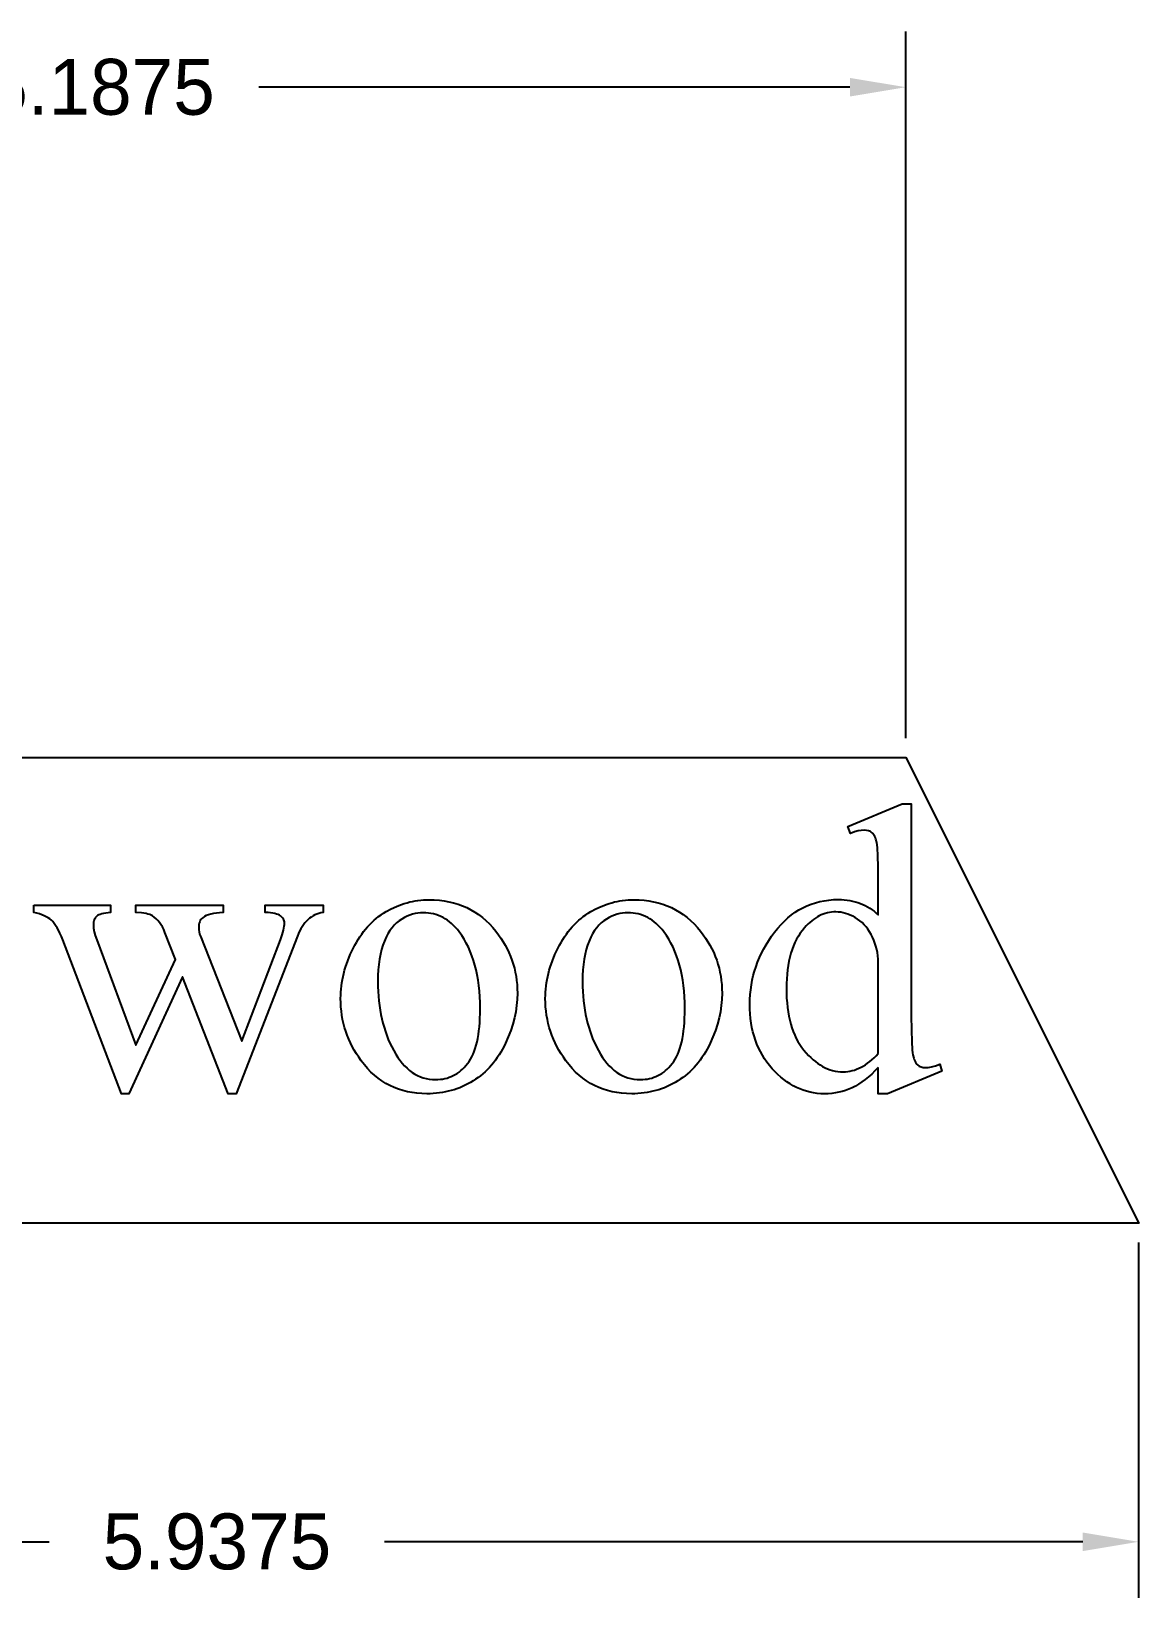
# Model space of a CAD drawing. Extents: x -4 to 200, y -54 to 66.
# Drawn here: x 76.97 to 80.54, y 49.09 to 54.14 of the extents above; entities that cross this region are included whole.
import ezdxf

# ---------------------------------------------------------------- set-up
doc = ezdxf.new("R2010")
doc.units = 0
doc.header["$MEASUREMENT"] = 0
doc.layers.get('Defpoints').update_dxf_attribs({"linetype": 'CONTINUOUS'})
doc.layers.add('Dimentions', color=7, linetype='CONTINUOUS')
doc.layers.add('LAYER_1', color=3, linetype='CONTINUOUS')
doc.dimstyles.get("Standard").update_dxf_attribs({"dimtxt": 0.18, "dimasz": 0.18, "dimexe": 0.18, "dimexo": 0.0625, "dimgap": 0.09, "dimtad": 0, "dimtih": 1, "dimtoh": 1, "dimdec": 4, "dimzin": 0, "dimdsep": 46, "dimtxsty": 'STANDARD', "dimcen": 0.09, "dimadec": 0, "dimazin": 0, "dimtfac": 1, "dimtdec": 4, "dimtofl": 0, "dimtmove": 0, "dimatfit": 3, "dimfxl": 1, "dimtolj": 1, "dimtzin": 0, "dimarcsym": 0})

# ---------------------------------------------------------------- blocks, each defined once
blk = doc.blocks.new('*D287')
at = {"layer": 'Defpoints', "color": 0}
for p in [(79.789, 53.955), (74.6015, 51.796), (79.789, 51.796)]:
    blk.add_point(p, dxfattribs=at)
at = {"layer": 'Dimentions', "color": 0, "lineweight": -2}
for p, q in [((74.6015, 51.8585), (74.6015, 54.135)), ((79.789, 51.8585), (79.789, 54.135)), ((74.7815, 53.955), (76.6853, 53.955)), ((79.609, 53.955), (77.7053, 53.955))]:
    blk.add_line(p, q, dxfattribs=at)
at = {"layer": 'Dimentions', "color": 0}
for points in [[(74.7815, 53.985), (74.7815, 53.925), (74.6015, 53.955)], [(79.609, 53.925), (79.609, 53.985), (79.789, 53.955)]]:
    blk.add_solid(points, dxfattribs=at)
at = {"layer": 'Dimentions', "color": 0, "insert": (77.1953, 53.955), "char_height": 0.18, "attachment_point": 5}
blk.add_mtext('\\A1;5.1875', dxfattribs=at)
blk = doc.blocks.new('*D288')
at = {"layer": 'Defpoints', "color": 0}
for p in [(74.6015, 50.296), (80.539, 50.296), (80.539, 49.2692)]:
    blk.add_point(p, dxfattribs=at)
at = {"layer": 'Dimentions', "color": 0, "lineweight": -2}
for p, q in [((74.6015, 50.2335), (74.6015, 49.0892)), ((80.539, 50.2335), (80.539, 49.0892)), ((74.7815, 49.2692), (77.0303, 49.2692)), ((80.359, 49.2692), (78.1103, 49.2692))]:
    blk.add_line(p, q, dxfattribs=at)
at = {"layer": 'Dimentions', "color": 0}
for points in [[(74.7815, 49.2992), (74.7815, 49.2392), (74.6015, 49.2692)], [(80.359, 49.2392), (80.359, 49.2992), (80.539, 49.2692)]]:
    blk.add_solid(points, dxfattribs=at)
at = {"layer": 'Dimentions', "color": 0, "insert": (77.5703, 49.2692), "char_height": 0.18, "attachment_point": 5}
blk.add_mtext('\\A1;5.9375', dxfattribs=at)

msp = doc.modelspace()

# ---------------------------------------------------------------- linework, layer by layer
at = {"layer": 'LAYER_1'}
for points in [[(74.60153, 50.29597), (74.60153, 51.79597), (79.78903, 51.79597), (80.53903, 50.29597)], [(79.70054, 50.79683), (79.68978, 50.78596), (79.67909, 50.77589), (79.66846, 50.76661), (79.65789, 50.75813), (79.64737, 50.75044), (79.63692, 50.74354), (79.62653, 50.73744), (79.6162, 50.73213), (79.6058, 50.72753), (79.5952, 50.72354), (79.5844, 50.72017), (79.57339, 50.71741), (79.56219, 50.71526), (79.55078, 50.71373), (79.53917, 50.71281), (79.52736, 50.7125), (79.51539, 50.71281), (79.5036, 50.71376), (79.49201, 50.71534), (79.48061, 50.71755), (79.4694, 50.72039), (79.45838, 50.72386), (79.44755, 50.72796), (79.43691, 50.7327), (79.42646, 50.73806), (79.41621, 50.74406), (79.40614, 50.75069), (79.39627, 50.75795), (79.38659, 50.76584), (79.3771, 50.77436), (79.3678, 50.78351), (79.35869, 50.79329), (79.34996, 50.80357), (79.34179, 50.81421), (79.33419, 50.82521), (79.32715, 50.83657), (79.32067, 50.84828), (79.31475, 50.86036), (79.3094, 50.8728), (79.30461, 50.88559), (79.30039, 50.89875), (79.29673, 50.91227), (79.29363, 50.92614), (79.29109, 50.94038), (79.28912, 50.95497), (79.28771, 50.96992), (79.28687, 50.98524), (79.28659, 51.00091), (79.2869, 51.01668), (79.28784, 51.03228), (79.28939, 51.04771), (79.29158, 51.06297), (79.29438, 51.07807), (79.29781, 51.093), (79.30187, 51.10775), (79.30655, 51.12234), (79.31185, 51.13676), (79.31777, 51.15102), (79.32432, 51.1651), (79.33149, 51.17902), (79.33929, 51.19276), (79.34771, 51.20634), (79.35675, 51.21975), (79.36642, 51.23299), (79.37657, 51.24574), (79.38709, 51.25766), (79.39796, 51.26876), (79.40919, 51.27904), (79.42077, 51.2885), (79.43272, 51.29713), (79.44502, 51.30495), (79.45767, 51.31194), (79.47069, 51.3181), (79.48406, 51.32345), (79.49778, 51.32797), (79.51187, 51.33167), (79.52631, 51.33455), (79.54111, 51.3366), (79.55627, 51.33784), (79.57178, 51.33825), (79.58141, 51.33806), (79.59083, 51.33748), (79.60004, 51.33651), (79.60904, 51.33515), (79.61783, 51.33341), (79.6264, 51.33128), (79.63477, 51.32876), (79.64292, 51.32586), (79.65086, 51.32257), (79.65859, 51.31889), (79.66611, 51.31482), (79.67342, 51.31037), (79.68051, 51.30553), (79.6874, 51.3003), (79.69407, 51.29468), (79.70054, 51.28868), (79.70054, 51.39748), (79.70023, 51.44314), (79.69933, 51.47908), (79.69782, 51.50527), (79.69684, 51.51471), (79.69571, 51.52173), (79.69295, 51.53239), (79.69132, 51.53703), (79.68951, 51.5412), (79.68754, 51.54491), (79.68539, 51.54816), (79.68307, 51.55095), (79.68058, 51.55327), (79.67792, 51.55523), (79.67511, 51.55693), (79.67213, 51.55837), (79.66899, 51.55955), (79.66223, 51.56112), (79.65483, 51.56164), (79.64578, 51.561), (79.63535, 51.55907), (79.62357, 51.55585), (79.61041, 51.55134), (79.60204, 51.57387), (79.77779, 51.64597), (79.80676, 51.64597), (79.80676, 50.96422), (79.80706, 50.91744), (79.80797, 50.88077), (79.80948, 50.85419), (79.81046, 50.84469), (79.81159, 50.83771), (79.81436, 50.82715), (79.81602, 50.82252), (79.81787, 50.81832), (79.81989, 50.81455), (79.82209, 50.81122), (79.82447, 50.80832), (79.82704, 50.80585), (79.83257, 50.8019), (79.8355, 50.80035), (79.83855, 50.79909), (79.8417, 50.7981), (79.84496, 50.7974), (79.85182, 50.79683), (79.85635, 50.797), (79.86124, 50.79752), (79.8721, 50.79957), (79.88442, 50.80299), (79.89818, 50.80778), (79.90526, 50.78525), (79.73015, 50.7125), (79.70054, 50.7125)], [(79.70054, 50.79683), (79.68978, 50.78596), (79.67909, 50.77589), (79.66846, 50.76661), (79.65789, 50.75813), (79.64737, 50.75044), (79.63692, 50.74354), (79.62653, 50.73744), (79.6162, 50.73213), (79.6058, 50.72753), (79.5952, 50.72354), (79.5844, 50.72017), (79.57339, 50.71741), (79.56219, 50.71526), (79.55078, 50.71373), (79.53917, 50.71281), (79.52736, 50.7125), (79.51539, 50.71281), (79.5036, 50.71376), (79.49201, 50.71534), (79.48061, 50.71755), (79.4694, 50.72039), (79.45838, 50.72386), (79.44755, 50.72796), (79.43691, 50.7327), (79.42646, 50.73806), (79.41621, 50.74406), (79.40614, 50.75069), (79.39627, 50.75795), (79.38659, 50.76584), (79.3771, 50.77436), (79.3678, 50.78351), (79.35869, 50.79329), (79.34996, 50.80357), (79.34179, 50.81421), (79.33419, 50.82521), (79.32715, 50.83657), (79.32067, 50.84828), (79.31475, 50.86036), (79.3094, 50.8728), (79.30461, 50.88559), (79.30039, 50.89875), (79.29673, 50.91227), (79.29363, 50.92614), (79.29109, 50.94038), (79.28912, 50.95497), (79.28771, 50.96992), (79.28687, 50.98524), (79.28659, 51.00091), (79.2869, 51.01668), (79.28784, 51.03228), (79.28939, 51.04771), (79.29158, 51.06297), (79.29438, 51.07807), (79.29781, 51.093), (79.30187, 51.10775), (79.30655, 51.12234), (79.31185, 51.13676), (79.31777, 51.15102), (79.32432, 51.1651), (79.33149, 51.17902), (79.33929, 51.19276), (79.34771, 51.20634), (79.35675, 51.21975), (79.36642, 51.23299), (79.37657, 51.24574), (79.38709, 51.25766), (79.39796, 51.26876), (79.40919, 51.27904), (79.42077, 51.2885), (79.43272, 51.29713), (79.44502, 51.30495), (79.45767, 51.31194), (79.47069, 51.3181), (79.48406, 51.32345), (79.49778, 51.32797), (79.51187, 51.33167), (79.52631, 51.33455), (79.54111, 51.3366), (79.55627, 51.33784), (79.57178, 51.33825), (79.58141, 51.33806), (79.59083, 51.33748), (79.60004, 51.33651), (79.60904, 51.33515), (79.61783, 51.33341), (79.6264, 51.33128), (79.63477, 51.32876), (79.64292, 51.32586), (79.65086, 51.32257), (79.65859, 51.31889), (79.66611, 51.31482), (79.67342, 51.31037), (79.68051, 51.30553), (79.6874, 51.3003), (79.69407, 51.29468), (79.70054, 51.28868), (79.70054, 51.39748), (79.70023, 51.44314), (79.69933, 51.47908), (79.69782, 51.50527), (79.69684, 51.51471), (79.69571, 51.52173), (79.69295, 51.53239), (79.69132, 51.53703), (79.68951, 51.5412), (79.68754, 51.54491), (79.68539, 51.54816), (79.68307, 51.55095), (79.68058, 51.55327), (79.67792, 51.55523), (79.67511, 51.55693), (79.67213, 51.55837), (79.66899, 51.55955), (79.66223, 51.56112), (79.65483, 51.56164), (79.64578, 51.561), (79.63535, 51.55907), (79.62357, 51.55585), (79.61041, 51.55134), (79.60204, 51.57387), (79.77779, 51.64597), (79.80676, 51.64597), (79.80676, 50.96422), (79.80706, 50.91744), (79.80797, 50.88077), (79.80948, 50.85419), (79.81046, 50.84469), (79.81159, 50.83771), (79.81436, 50.82715), (79.81602, 50.82252), (79.81787, 50.81832), (79.81989, 50.81455), (79.82209, 50.81122), (79.82447, 50.80832), (79.82704, 50.80585), (79.83257, 50.8019), (79.8355, 50.80035), (79.83855, 50.79909), (79.8417, 50.7981), (79.84496, 50.7974), (79.85182, 50.79683), (79.85635, 50.797), (79.86124, 50.79752), (79.8721, 50.79957), (79.88442, 50.80299), (79.89818, 50.80778), (79.90526, 50.78525), (79.73015, 50.7125), (79.70054, 50.7125)], [(76.98058, 51.32022), (77.22779, 51.32022), (77.22779, 51.2964), (77.21963, 51.29565), (77.2122, 51.29467), (77.2055, 51.29348), (77.19954, 51.29206), (77.19432, 51.29042), (77.18983, 51.28856), (77.18607, 51.28648), (77.18305, 51.28417), (77.18056, 51.28163), (77.1784, 51.27882), (77.17657, 51.27575), (77.17508, 51.27242), (77.17392, 51.26883), (77.17309, 51.26498), (77.17259, 51.26087), (77.17243, 51.25649), (77.1726, 51.25137), (77.17311, 51.24599), (77.17516, 51.23444), (77.17858, 51.22185), (77.18337, 51.20821), (77.30955, 50.86894), (77.43637, 51.14512), (77.4029, 51.23203), (77.39888, 51.24131), (77.39457, 51.24985), (77.38995, 51.25765), (77.38503, 51.2647), (77.37981, 51.27101), (77.37429, 51.27657), (77.36847, 51.28139), (77.36234, 51.28546), (77.35842, 51.2876), (77.35373, 51.28952), (77.34828, 51.29122), (77.34206, 51.2927), (77.33508, 51.29396), (77.32733, 51.295), (77.30955, 51.2964), (77.30955, 51.32022), (77.59024, 51.32022), (77.59024, 51.2964), (77.57907, 51.29572), (77.56875, 51.29463), (77.55927, 51.29314), (77.55064, 51.29125), (77.54286, 51.28896), (77.53592, 51.28626), (77.52982, 51.28317), (77.52457, 51.27967), (77.52155, 51.2769), (77.51894, 51.27375), (77.51673, 51.27022), (77.51491, 51.26631), (77.51351, 51.26201), (77.5125, 51.25733), (77.5119, 51.25228), (77.5117, 51.24683), (77.51202, 51.24036), (77.51298, 51.2338), (77.51459, 51.22716), (77.51685, 51.22044), (77.65075, 50.88181), (77.775, 51.20821), (77.78063, 51.2247), (77.78466, 51.23943), (77.78607, 51.24613), (77.78707, 51.25239), (77.78767, 51.2582), (77.78788, 51.26357), (77.78768, 51.26659), (77.78709, 51.26953), (77.78611, 51.27238), (77.78474, 51.27516), (77.78297, 51.27786), (77.78081, 51.28047), (77.77826, 51.28301), (77.77532, 51.28546), (77.77181, 51.28774), (77.76754, 51.28977), (77.76251, 51.29153), (77.75673, 51.29302), (77.7502, 51.29426), (77.74291, 51.29524), (77.73487, 51.29595), (77.72607, 51.2964), (77.72607, 51.32022), (77.91212, 51.32022), (77.91212, 51.2964), (77.90524, 51.29513), (77.89859, 51.29339), (77.89216, 51.29118), (77.88597, 51.28852), (77.88001, 51.28539), (77.87428, 51.2818), (77.86879, 51.27774), (77.86352, 51.27323), (77.85848, 51.26825), (77.85368, 51.26281), (77.84911, 51.2569), (77.84477, 51.25054), (77.84066, 51.2437), (77.83678, 51.23641), (77.83314, 51.22866), (77.82972, 51.22044), (77.63273, 50.7125), (77.60633, 50.7125), (77.45891, 51.08911), (77.28702, 50.7125), (77.2632, 50.7125), (77.07393, 51.20821), (77.06927, 51.21948), (77.06463, 51.22979), (77.06002, 51.23915), (77.05542, 51.24756), (77.05084, 51.25501), (77.04629, 51.2615), (77.04175, 51.26704), (77.03723, 51.27162), (77.0324, 51.2756), (77.02693, 51.27932), (77.02082, 51.2828), (77.01406, 51.28602), (77.00665, 51.289), (76.99861, 51.29172), (76.98991, 51.29419), (76.98058, 51.2964)], [(76.98058, 51.32022), (77.22779, 51.32022), (77.22779, 51.2964), (77.21963, 51.29565), (77.2122, 51.29467), (77.2055, 51.29348), (77.19954, 51.29206), (77.19432, 51.29042), (77.18983, 51.28856), (77.18607, 51.28648), (77.18305, 51.28417), (77.18056, 51.28163), (77.1784, 51.27882), (77.17657, 51.27575), (77.17508, 51.27242), (77.17392, 51.26883), (77.17309, 51.26498), (77.17259, 51.26087), (77.17243, 51.25649), (77.1726, 51.25137), (77.17311, 51.24599), (77.17516, 51.23444), (77.17858, 51.22185), (77.18337, 51.20821), (77.30955, 50.86894), (77.43637, 51.14512), (77.4029, 51.23203), (77.39888, 51.24131), (77.39457, 51.24985), (77.38995, 51.25765), (77.38503, 51.2647), (77.37981, 51.27101), (77.37429, 51.27657), (77.36847, 51.28139), (77.36234, 51.28546), (77.35842, 51.2876), (77.35373, 51.28952), (77.34828, 51.29122), (77.34206, 51.2927), (77.33508, 51.29396), (77.32733, 51.295), (77.30955, 51.2964), (77.30955, 51.32022), (77.59024, 51.32022), (77.59024, 51.2964), (77.57907, 51.29572), (77.56875, 51.29463), (77.55927, 51.29314), (77.55064, 51.29125), (77.54286, 51.28896), (77.53592, 51.28626), (77.52982, 51.28317), (77.52457, 51.27967), (77.52155, 51.2769), (77.51894, 51.27375), (77.51673, 51.27022), (77.51491, 51.26631), (77.51351, 51.26201), (77.5125, 51.25733), (77.5119, 51.25228), (77.5117, 51.24683), (77.51202, 51.24036), (77.51298, 51.2338), (77.51459, 51.22716), (77.51685, 51.22044), (77.65075, 50.88181), (77.775, 51.20821), (77.78063, 51.2247), (77.78466, 51.23943), (77.78607, 51.24613), (77.78707, 51.25239), (77.78767, 51.2582), (77.78788, 51.26357), (77.78768, 51.26659), (77.78709, 51.26953), (77.78611, 51.27238), (77.78474, 51.27516), (77.78297, 51.27786), (77.78081, 51.28047), (77.77826, 51.28301), (77.77532, 51.28546), (77.77181, 51.28774), (77.76754, 51.28977), (77.76251, 51.29153), (77.75673, 51.29302), (77.7502, 51.29426), (77.74291, 51.29524), (77.73487, 51.29595), (77.72607, 51.2964), (77.72607, 51.32022), (77.91212, 51.32022), (77.91212, 51.2964), (77.90524, 51.29513), (77.89859, 51.29339), (77.89216, 51.29118), (77.88597, 51.28852), (77.88001, 51.28539), (77.87428, 51.2818), (77.86879, 51.27774), (77.86352, 51.27323), (77.85848, 51.26825), (77.85368, 51.26281), (77.84911, 51.2569), (77.84477, 51.25054), (77.84066, 51.2437), (77.83678, 51.23641), (77.83314, 51.22866), (77.82972, 51.22044), (77.63273, 50.7125), (77.60633, 50.7125), (77.45891, 51.08911), (77.28702, 50.7125), (77.2632, 50.7125), (77.07393, 51.20821), (77.06927, 51.21948), (77.06463, 51.22979), (77.06002, 51.23915), (77.05542, 51.24756), (77.05084, 51.25501), (77.04629, 51.2615), (77.04175, 51.26704), (77.03723, 51.27162), (77.0324, 51.2756), (77.02693, 51.27932), (77.02082, 51.2828), (77.01406, 51.28602), (77.00665, 51.289), (76.99861, 51.29172), (76.98991, 51.29419), (76.98058, 51.2964)], [(78.25397, 51.33761), (78.2705, 51.33721), (78.28662, 51.33602), (78.30233, 51.33403), (78.31762, 51.33125), (78.33251, 51.32767), (78.34698, 51.3233), (78.36103, 51.31814), (78.37468, 51.31218), (78.38791, 51.30542), (78.40073, 51.29787), (78.41314, 51.28953), (78.42513, 51.28039), (78.43672, 51.27046), (78.44789, 51.25973), (78.45865, 51.24821), (78.46899, 51.23589), (78.47733, 51.22492), (78.48514, 51.21376), (78.4924, 51.20239), (78.49913, 51.19082), (78.50532, 51.17906), (78.51097, 51.16709), (78.51608, 51.15491), (78.52065, 51.14254), (78.52469, 51.12997), (78.52819, 51.11719), (78.53115, 51.10422), (78.53357, 51.09104), (78.53545, 51.07766), (78.5368, 51.06408), (78.53761, 51.0503), (78.53788, 51.03632), (78.53728, 51.01649), (78.5355, 50.99661), (78.53253, 50.97666), (78.52838, 50.95665), (78.52304, 50.93658), (78.51651, 50.91646), (78.5088, 50.89627), (78.49989, 50.87602), (78.49503, 50.86603), (78.48995, 50.85636), (78.48464, 50.847), (78.47911, 50.83795), (78.47336, 50.82922), (78.46738, 50.82079), (78.46117, 50.81268), (78.45475, 50.80488), (78.4481, 50.79739), (78.44122, 50.79021), (78.43413, 50.78335), (78.4268, 50.7768), (78.41926, 50.77055), (78.41149, 50.76462), (78.4035, 50.75901), (78.39528, 50.7537), (78.38689, 50.74871), (78.37839, 50.74404), (78.36976, 50.7397), (78.36102, 50.73567), (78.35216, 50.73197), (78.34318, 50.72859), (78.33408, 50.72554), (78.32487, 50.7228), (78.31553, 50.72038), (78.30608, 50.71829), (78.29651, 50.71652), (78.28682, 50.71507), (78.27702, 50.71395), (78.26709, 50.71314), (78.25705, 50.71266), (78.24689, 50.7125), (78.23044, 50.71291), (78.21443, 50.71416), (78.19884, 50.71623), (78.18368, 50.71914), (78.16894, 50.72287), (78.15464, 50.72744), (78.14076, 50.73283), (78.12731, 50.73905), (78.11428, 50.74611), (78.10169, 50.75399), (78.08952, 50.76271), (78.07778, 50.77225), (78.06646, 50.78262), (78.05558, 50.79383), (78.04512, 50.80586), (78.03509, 50.81872), (78.02706, 50.82999), (78.01954, 50.84143), (78.01255, 50.85305), (78.00608, 50.86483), (78.00012, 50.87679), (77.99468, 50.88891), (77.98976, 50.90121), (77.98535, 50.91368), (77.98147, 50.92632), (77.9781, 50.93913), (77.97525, 50.95211), (77.97292, 50.96526), (77.97111, 50.97858), (77.96981, 50.99208), (77.96904, 51.00574), (77.96878, 51.01958), (77.96893, 51.02972), (77.96941, 51.03984), (77.97019, 51.04996), (77.97129, 51.06008), (77.97271, 51.07018), (77.97444, 51.08028), (77.97648, 51.09037), (77.97884, 51.10045), (77.98151, 51.11053), (77.98449, 51.1206), (77.99141, 51.14071), (77.99958, 51.16079), (78.00901, 51.18085), (78.01414, 51.1907), (78.01947, 51.20023), (78.025, 51.20943), (78.03072, 51.21831), (78.03664, 51.22685), (78.04277, 51.23507), (78.04909, 51.24297), (78.05561, 51.25054), (78.06232, 51.25777), (78.06924, 51.26469), (78.07636, 51.27127), (78.08367, 51.27753), (78.09118, 51.28347), (78.0989, 51.28907), (78.10681, 51.29435), (78.11491, 51.2993), (78.13145, 51.30828), (78.14823, 51.31606), (78.15671, 51.3195), (78.16525, 51.32264), (78.17385, 51.32549), (78.18251, 51.32803), (78.19123, 51.33027), (78.20001, 51.33222), (78.20886, 51.33387), (78.21776, 51.33521), (78.22672, 51.33626), (78.23574, 51.33701), (78.24483, 51.33746)], [(78.25397, 51.33761), (78.2705, 51.33721), (78.28662, 51.33602), (78.30233, 51.33403), (78.31762, 51.33125), (78.33251, 51.32767), (78.34698, 51.3233), (78.36103, 51.31814), (78.37468, 51.31218), (78.38791, 51.30542), (78.40073, 51.29787), (78.41314, 51.28953), (78.42513, 51.28039), (78.43672, 51.27046), (78.44789, 51.25973), (78.45865, 51.24821), (78.46899, 51.23589), (78.47733, 51.22492), (78.48514, 51.21376), (78.4924, 51.20239), (78.49913, 51.19082), (78.50532, 51.17906), (78.51097, 51.16709), (78.51608, 51.15491), (78.52065, 51.14254), (78.52469, 51.12997), (78.52819, 51.11719), (78.53115, 51.10422), (78.53357, 51.09104), (78.53545, 51.07766), (78.5368, 51.06408), (78.53761, 51.0503), (78.53788, 51.03632), (78.53728, 51.01649), (78.5355, 50.99661), (78.53253, 50.97666), (78.52838, 50.95665), (78.52304, 50.93658), (78.51651, 50.91646), (78.5088, 50.89627), (78.49989, 50.87602), (78.49503, 50.86603), (78.48995, 50.85636), (78.48464, 50.847), (78.47911, 50.83795), (78.47336, 50.82922), (78.46738, 50.82079), (78.46117, 50.81268), (78.45475, 50.80488), (78.4481, 50.79739), (78.44122, 50.79021), (78.43413, 50.78335), (78.4268, 50.7768), (78.41926, 50.77055), (78.41149, 50.76462), (78.4035, 50.75901), (78.39528, 50.7537), (78.38689, 50.74871), (78.37839, 50.74404), (78.36976, 50.7397), (78.36102, 50.73567), (78.35216, 50.73197), (78.34318, 50.72859), (78.33408, 50.72554), (78.32487, 50.7228), (78.31553, 50.72038), (78.30608, 50.71829), (78.29651, 50.71652), (78.28682, 50.71507), (78.27702, 50.71395), (78.26709, 50.71314), (78.25705, 50.71266), (78.24689, 50.7125), (78.23044, 50.71291), (78.21443, 50.71416), (78.19884, 50.71623), (78.18368, 50.71914), (78.16894, 50.72287), (78.15464, 50.72744), (78.14076, 50.73283), (78.12731, 50.73905), (78.11428, 50.74611), (78.10169, 50.75399), (78.08952, 50.76271), (78.07778, 50.77225), (78.06646, 50.78262), (78.05558, 50.79383), (78.04512, 50.80586), (78.03509, 50.81872), (78.02706, 50.82999), (78.01954, 50.84143), (78.01255, 50.85305), (78.00608, 50.86483), (78.00012, 50.87679), (77.99468, 50.88891), (77.98976, 50.90121), (77.98535, 50.91368), (77.98147, 50.92632), (77.9781, 50.93913), (77.97525, 50.95211), (77.97292, 50.96526), (77.97111, 50.97858), (77.96981, 50.99208), (77.96904, 51.00574), (77.96878, 51.01958), (77.96893, 51.02972), (77.96941, 51.03984), (77.97019, 51.04996), (77.97129, 51.06008), (77.97271, 51.07018), (77.97444, 51.08028), (77.97648, 51.09037), (77.97884, 51.10045), (77.98151, 51.11053), (77.98449, 51.1206), (77.99141, 51.14071), (77.99958, 51.16079), (78.00901, 51.18085), (78.01414, 51.1907), (78.01947, 51.20023), (78.025, 51.20943), (78.03072, 51.21831), (78.03664, 51.22685), (78.04277, 51.23507), (78.04909, 51.24297), (78.05561, 51.25054), (78.06232, 51.25777), (78.06924, 51.26469), (78.07636, 51.27127), (78.08367, 51.27753), (78.09118, 51.28347), (78.0989, 51.28907), (78.10681, 51.29435), (78.11491, 51.2993), (78.13145, 51.30828), (78.14823, 51.31606), (78.15671, 51.3195), (78.16525, 51.32264), (78.17385, 51.32549), (78.18251, 51.32803), (78.19123, 51.33027), (78.20001, 51.33222), (78.20886, 51.33387), (78.21776, 51.33521), (78.22672, 51.33626), (78.23574, 51.33701), (78.24483, 51.33746)], [(78.9132, 51.33761), (78.92973, 51.33721), (78.94585, 51.33602), (78.96156, 51.33403), (78.97685, 51.33125), (78.99173, 51.32767), (79.0062, 51.3233), (79.02026, 51.31814), (79.03391, 51.31218), (79.04714, 51.30542), (79.05996, 51.29787), (79.07237, 51.28953), (79.08436, 51.28039), (79.09594, 51.27046), (79.10712, 51.25973), (79.11787, 51.24821), (79.12822, 51.23589), (79.13656, 51.22492), (79.14436, 51.21376), (79.15163, 51.20239), (79.15836, 51.19082), (79.16454, 51.17906), (79.1702, 51.16709), (79.17531, 51.15491), (79.17988, 51.14254), (79.18392, 51.12997), (79.18742, 51.11719), (79.19038, 51.10422), (79.1928, 51.09104), (79.19468, 51.07766), (79.19603, 51.06408), (79.19683, 51.0503), (79.1971, 51.03632), (79.19651, 51.01649), (79.19473, 50.99661), (79.19176, 50.97666), (79.18761, 50.95665), (79.18227, 50.93658), (79.17574, 50.91646), (79.16802, 50.89627), (79.15912, 50.87602), (79.15426, 50.86603), (79.14918, 50.85636), (79.14387, 50.847), (79.13834, 50.83795), (79.13258, 50.82922), (79.1266, 50.82079), (79.1204, 50.81268), (79.11398, 50.80488), (79.10733, 50.79739), (79.10045, 50.79021), (79.09335, 50.78335), (79.08603, 50.7768), (79.07849, 50.77055), (79.07072, 50.76462), (79.06272, 50.75901), (79.05451, 50.7537), (79.04612, 50.74871), (79.03761, 50.74404), (79.02899, 50.7397), (79.02025, 50.73567), (79.01138, 50.73197), (79.00241, 50.72859), (78.99331, 50.72554), (78.98409, 50.7228), (78.97476, 50.72038), (78.96531, 50.71829), (78.95574, 50.71652), (78.94605, 50.71507), (78.93624, 50.71395), (78.92632, 50.71314), (78.91628, 50.71266), (78.90612, 50.7125), (78.88967, 50.71291), (78.87366, 50.71416), (78.85807, 50.71623), (78.84291, 50.71914), (78.82817, 50.72287), (78.81386, 50.72744), (78.79999, 50.73283), (78.78653, 50.73905), (78.77351, 50.74611), (78.76091, 50.75399), (78.74875, 50.76271), (78.737, 50.77225), (78.72569, 50.78262), (78.7148, 50.79383), (78.70434, 50.80586), (78.69431, 50.81872), (78.68628, 50.82999), (78.67877, 50.84143), (78.67178, 50.85305), (78.6653, 50.86483), (78.65935, 50.87679), (78.65391, 50.88891), (78.64899, 50.90121), (78.64458, 50.91368), (78.6407, 50.92632), (78.63733, 50.93913), (78.63448, 50.95211), (78.63215, 50.96526), (78.63034, 50.97858), (78.62904, 50.99208), (78.62826, 51.00574), (78.628, 51.01958), (78.62816, 51.02972), (78.62863, 51.03984), (78.62942, 51.04996), (78.63052, 51.06008), (78.63193, 51.07018), (78.63366, 51.08028), (78.63571, 51.09037), (78.63806, 51.10045), (78.64074, 51.11053), (78.64372, 51.1206), (78.65064, 51.14071), (78.65881, 51.16079), (78.66824, 51.18085), (78.67337, 51.1907), (78.6787, 51.20023), (78.68422, 51.20943), (78.68995, 51.21831), (78.69587, 51.22685), (78.70199, 51.23507), (78.70831, 51.24297), (78.71483, 51.25054), (78.72155, 51.25777), (78.72847, 51.26469), (78.73558, 51.27127), (78.7429, 51.27753), (78.75041, 51.28347), (78.75812, 51.28907), (78.76603, 51.29435), (78.77414, 51.2993), (78.79068, 51.30828), (78.80746, 51.31606), (78.81594, 51.3195), (78.82448, 51.32264), (78.83308, 51.32549), (78.84174, 51.32803), (78.85046, 51.33027), (78.85924, 51.33222), (78.86808, 51.33387), (78.87699, 51.33521), (78.88595, 51.33626), (78.89497, 51.33701), (78.90405, 51.33746)], [(78.9132, 51.33761), (78.92973, 51.33721), (78.94585, 51.33602), (78.96156, 51.33403), (78.97685, 51.33125), (78.99173, 51.32767), (79.0062, 51.3233), (79.02026, 51.31814), (79.03391, 51.31218), (79.04714, 51.30542), (79.05996, 51.29787), (79.07237, 51.28953), (79.08436, 51.28039), (79.09594, 51.27046), (79.10712, 51.25973), (79.11787, 51.24821), (79.12822, 51.23589), (79.13656, 51.22492), (79.14436, 51.21376), (79.15163, 51.20239), (79.15836, 51.19082), (79.16454, 51.17906), (79.1702, 51.16709), (79.17531, 51.15491), (79.17988, 51.14254), (79.18392, 51.12997), (79.18742, 51.11719), (79.19038, 51.10422), (79.1928, 51.09104), (79.19468, 51.07766), (79.19603, 51.06408), (79.19683, 51.0503), (79.1971, 51.03632), (79.19651, 51.01649), (79.19473, 50.99661), (79.19176, 50.97666), (79.18761, 50.95665), (79.18227, 50.93658), (79.17574, 50.91646), (79.16802, 50.89627), (79.15912, 50.87602), (79.15426, 50.86603), (79.14918, 50.85636), (79.14387, 50.847), (79.13834, 50.83795), (79.13258, 50.82922), (79.1266, 50.82079), (79.1204, 50.81268), (79.11398, 50.80488), (79.10733, 50.79739), (79.10045, 50.79021), (79.09335, 50.78335), (79.08603, 50.7768), (79.07849, 50.77055), (79.07072, 50.76462), (79.06272, 50.75901), (79.05451, 50.7537), (79.04612, 50.74871), (79.03761, 50.74404), (79.02899, 50.7397), (79.02025, 50.73567), (79.01138, 50.73197), (79.00241, 50.72859), (78.99331, 50.72554), (78.98409, 50.7228), (78.97476, 50.72038), (78.96531, 50.71829), (78.95574, 50.71652), (78.94605, 50.71507), (78.93624, 50.71395), (78.92632, 50.71314), (78.91628, 50.71266), (78.90612, 50.7125), (78.88967, 50.71291), (78.87366, 50.71416), (78.85807, 50.71623), (78.84291, 50.71914), (78.82817, 50.72287), (78.81386, 50.72744), (78.79999, 50.73283), (78.78653, 50.73905), (78.77351, 50.74611), (78.76091, 50.75399), (78.74875, 50.76271), (78.737, 50.77225), (78.72569, 50.78262), (78.7148, 50.79383), (78.70434, 50.80586), (78.69431, 50.81872), (78.68628, 50.82999), (78.67877, 50.84143), (78.67178, 50.85305), (78.6653, 50.86483), (78.65935, 50.87679), (78.65391, 50.88891), (78.64899, 50.90121), (78.64458, 50.91368), (78.6407, 50.92632), (78.63733, 50.93913), (78.63448, 50.95211), (78.63215, 50.96526), (78.63034, 50.97858), (78.62904, 50.99208), (78.62826, 51.00574), (78.628, 51.01958), (78.62816, 51.02972), (78.62863, 51.03984), (78.62942, 51.04996), (78.63052, 51.06008), (78.63193, 51.07018), (78.63366, 51.08028), (78.63571, 51.09037), (78.63806, 51.10045), (78.64074, 51.11053), (78.64372, 51.1206), (78.65064, 51.14071), (78.65881, 51.16079), (78.66824, 51.18085), (78.67337, 51.1907), (78.6787, 51.20023), (78.68422, 51.20943), (78.68995, 51.21831), (78.69587, 51.22685), (78.70199, 51.23507), (78.70831, 51.24297), (78.71483, 51.25054), (78.72155, 51.25777), (78.72847, 51.26469), (78.73558, 51.27127), (78.7429, 51.27753), (78.75041, 51.28347), (78.75812, 51.28907), (78.76603, 51.29435), (78.77414, 51.2993), (78.79068, 51.30828), (78.80746, 51.31606), (78.81594, 51.3195), (78.82448, 51.32264), (78.83308, 51.32549), (78.84174, 51.32803), (78.85046, 51.33027), (78.85924, 51.33222), (78.86808, 51.33387), (78.87699, 51.33521), (78.88595, 51.33626), (78.89497, 51.33701), (78.90405, 51.33746)], [(78.23401, 51.29576), (78.22548, 51.29544), (78.21693, 51.29449), (78.20838, 51.29291), (78.19981, 51.29069), (78.19124, 51.28784), (78.18265, 51.28435), (78.17406, 51.28023), (78.16545, 51.27548), (78.15705, 51.26993), (78.14905, 51.26343), (78.14148, 51.25597), (78.13431, 51.24756), (78.12755, 51.23819), (78.12121, 51.22786), (78.11528, 51.21658), (78.10976, 51.20434), (78.10478, 51.19118), (78.10047, 51.1771), (78.09682, 51.16213), (78.09383, 51.14624), (78.09151, 51.12945), (78.08985, 51.11176), (78.08885, 51.09316), (78.08852, 51.07366), (78.08872, 51.0577), (78.08932, 51.04202), (78.09032, 51.02662), (78.09172, 51.01149), (78.09352, 50.99664), (78.09572, 50.98207), (78.09832, 50.96777), (78.10131, 50.95375), (78.10471, 50.94001), (78.10851, 50.92654), (78.11271, 50.91335), (78.11731, 50.90044), (78.12231, 50.8878), (78.1277, 50.87544), (78.1335, 50.86336), (78.1397, 50.85155), (78.14622, 50.84025), (78.153, 50.82968), (78.16004, 50.81983), (78.16732, 50.81071), (78.17486, 50.80233), (78.18266, 50.79467), (78.19071, 50.78774), (78.19901, 50.78154), (78.20756, 50.77607), (78.21637, 50.77133), (78.22544, 50.76732), (78.23476, 50.76404), (78.24433, 50.76149), (78.25416, 50.75967), (78.26424, 50.75857), (78.27457, 50.75821), (78.28229, 50.75841), (78.28984, 50.75901), (78.29722, 50.76002), (78.30443, 50.76143), (78.31146, 50.76324), (78.31833, 50.76545), (78.32502, 50.76806), (78.33155, 50.77108), (78.3379, 50.7745), (78.34408, 50.77832), (78.35009, 50.78255), (78.35593, 50.78718), (78.3616, 50.79221), (78.36709, 50.79764), (78.37242, 50.80347), (78.37758, 50.80971), (78.38249, 50.81644), (78.38708, 50.82374), (78.39136, 50.83162), (78.39532, 50.84009), (78.39896, 50.84913), (78.40229, 50.85875), (78.4053, 50.86894), (78.40799, 50.87972), (78.41037, 50.89107), (78.41243, 50.90301), (78.41417, 50.91552), (78.4156, 50.92861), (78.41671, 50.94227), (78.4175, 50.95652), (78.41797, 50.97134), (78.41813, 50.98675), (78.41787, 51.00612), (78.41708, 51.02497), (78.41576, 51.0433), (78.41391, 51.0611), (78.41153, 51.07839), (78.40863, 51.09514), (78.40519, 51.11138), (78.40123, 51.12709), (78.39675, 51.14228), (78.39173, 51.15695), (78.38618, 51.17109), (78.38011, 51.18471), (78.37351, 51.19781), (78.36638, 51.21038), (78.35872, 51.22243), (78.35054, 51.23396), (78.34473, 51.24144), (78.33872, 51.24844), (78.33251, 51.25496), (78.32611, 51.261), (78.31952, 51.26655), (78.31272, 51.27162), (78.30574, 51.27621), (78.29855, 51.28031), (78.29117, 51.28393), (78.28359, 51.28707), (78.27582, 51.28972), (78.26785, 51.2919), (78.25969, 51.29359), (78.25132, 51.29479), (78.24277, 51.29552)], [(78.23401, 51.29576), (78.22548, 51.29544), (78.21693, 51.29449), (78.20838, 51.29291), (78.19981, 51.29069), (78.19124, 51.28784), (78.18265, 51.28435), (78.17406, 51.28023), (78.16545, 51.27548), (78.15705, 51.26993), (78.14905, 51.26343), (78.14148, 51.25597), (78.13431, 51.24756), (78.12755, 51.23819), (78.12121, 51.22786), (78.11528, 51.21658), (78.10976, 51.20434), (78.10478, 51.19118), (78.10047, 51.1771), (78.09682, 51.16213), (78.09383, 51.14624), (78.09151, 51.12945), (78.08985, 51.11176), (78.08885, 51.09316), (78.08852, 51.07366), (78.08872, 51.0577), (78.08932, 51.04202), (78.09032, 51.02662), (78.09172, 51.01149), (78.09352, 50.99664), (78.09572, 50.98207), (78.09832, 50.96777), (78.10131, 50.95375), (78.10471, 50.94001), (78.10851, 50.92654), (78.11271, 50.91335), (78.11731, 50.90044), (78.12231, 50.8878), (78.1277, 50.87544), (78.1335, 50.86336), (78.1397, 50.85155), (78.14622, 50.84025), (78.153, 50.82968), (78.16004, 50.81983), (78.16732, 50.81071), (78.17486, 50.80233), (78.18266, 50.79467), (78.19071, 50.78774), (78.19901, 50.78154), (78.20756, 50.77607), (78.21637, 50.77133), (78.22544, 50.76732), (78.23476, 50.76404), (78.24433, 50.76149), (78.25416, 50.75967), (78.26424, 50.75857), (78.27457, 50.75821), (78.28229, 50.75841), (78.28984, 50.75901), (78.29722, 50.76002), (78.30443, 50.76143), (78.31146, 50.76324), (78.31833, 50.76545), (78.32502, 50.76806), (78.33155, 50.77108), (78.3379, 50.7745), (78.34408, 50.77832), (78.35009, 50.78255), (78.35593, 50.78718), (78.3616, 50.79221), (78.36709, 50.79764), (78.37242, 50.80347), (78.37758, 50.80971), (78.38249, 50.81644), (78.38708, 50.82374), (78.39136, 50.83162), (78.39532, 50.84009), (78.39896, 50.84913), (78.40229, 50.85875), (78.4053, 50.86894), (78.40799, 50.87972), (78.41037, 50.89107), (78.41243, 50.90301), (78.41417, 50.91552), (78.4156, 50.92861), (78.41671, 50.94227), (78.4175, 50.95652), (78.41797, 50.97134), (78.41813, 50.98675), (78.41787, 51.00612), (78.41708, 51.02497), (78.41576, 51.0433), (78.41391, 51.0611), (78.41153, 51.07839), (78.40863, 51.09514), (78.40519, 51.11138), (78.40123, 51.12709), (78.39675, 51.14228), (78.39173, 51.15695), (78.38618, 51.17109), (78.38011, 51.18471), (78.37351, 51.19781), (78.36638, 51.21038), (78.35872, 51.22243), (78.35054, 51.23396), (78.34473, 51.24144), (78.33872, 51.24844), (78.33251, 51.25496), (78.32611, 51.261), (78.31952, 51.26655), (78.31272, 51.27162), (78.30574, 51.27621), (78.29855, 51.28031), (78.29117, 51.28393), (78.28359, 51.28707), (78.27582, 51.28972), (78.26785, 51.2919), (78.25969, 51.29359), (78.25132, 51.29479), (78.24277, 51.29552)], [(78.89324, 51.29576), (78.88471, 51.29544), (78.87616, 51.29449), (78.86761, 51.29291), (78.85904, 51.29069), (78.85046, 51.28784), (78.84188, 51.28435), (78.83328, 51.28023), (78.82468, 51.27548), (78.81627, 51.26993), (78.80828, 51.26343), (78.8007, 51.25597), (78.79354, 51.24756), (78.78678, 51.23819), (78.78044, 51.22786), (78.77451, 51.21658), (78.76899, 51.20434), (78.76401, 51.19118), (78.7597, 51.1771), (78.75605, 51.16213), (78.75306, 51.14624), (78.75073, 51.12945), (78.74907, 51.11176), (78.74808, 51.09316), (78.74775, 51.07366), (78.74795, 51.0577), (78.74855, 51.04202), (78.74955, 51.02662), (78.75095, 51.01149), (78.75275, 50.99664), (78.75494, 50.98207), (78.75754, 50.96777), (78.76054, 50.95375), (78.76394, 50.94001), (78.76774, 50.92654), (78.77194, 50.91335), (78.77654, 50.90044), (78.78153, 50.8878), (78.78693, 50.87544), (78.79273, 50.86336), (78.79893, 50.85155), (78.80545, 50.84025), (78.81223, 50.82968), (78.81926, 50.81983), (78.82655, 50.81071), (78.83409, 50.80233), (78.84188, 50.79467), (78.84993, 50.78774), (78.85824, 50.78154), (78.86679, 50.77607), (78.8756, 50.77133), (78.88467, 50.76732), (78.89398, 50.76404), (78.90356, 50.76149), (78.91338, 50.75967), (78.92346, 50.75857), (78.9338, 50.75821), (78.94152, 50.75841), (78.94907, 50.75901), (78.95645, 50.76002), (78.96365, 50.76143), (78.97069, 50.76324), (78.97756, 50.76545), (78.98425, 50.76806), (78.99077, 50.77108), (78.99713, 50.7745), (79.00331, 50.77832), (79.00932, 50.78255), (79.01516, 50.78718), (79.02082, 50.79221), (79.02632, 50.79764), (79.03165, 50.80347), (79.0368, 50.80971), (79.04171, 50.81644), (79.04631, 50.82374), (79.05059, 50.83162), (79.05455, 50.84009), (79.05819, 50.84913), (79.06152, 50.85875), (79.06453, 50.86894), (79.06722, 50.87972), (79.0696, 50.89107), (79.07166, 50.90301), (79.0734, 50.91552), (79.07483, 50.92861), (79.07593, 50.94227), (79.07673, 50.95652), (79.0772, 50.97134), (79.07736, 50.98675), (79.0771, 51.00612), (79.0763, 51.02497), (79.07498, 51.0433), (79.07314, 51.0611), (79.07076, 51.07839), (79.06785, 51.09514), (79.06442, 51.11138), (79.06046, 51.12709), (79.05597, 51.14228), (79.05096, 51.15695), (79.04541, 51.17109), (79.03934, 51.18471), (79.03274, 51.19781), (79.02561, 51.21038), (79.01795, 51.22243), (79.00976, 51.23396), (79.00395, 51.24144), (78.99794, 51.24844), (78.99174, 51.25496), (78.98534, 51.261), (78.97874, 51.26655), (78.97195, 51.27162), (78.96496, 51.27621), (78.95778, 51.28031), (78.9504, 51.28393), (78.94282, 51.28707), (78.93505, 51.28972), (78.92708, 51.2919), (78.91891, 51.29359), (78.91055, 51.29479), (78.90199, 51.29552)], [(78.89324, 51.29576), (78.88471, 51.29544), (78.87616, 51.29449), (78.86761, 51.29291), (78.85904, 51.29069), (78.85046, 51.28784), (78.84188, 51.28435), (78.83328, 51.28023), (78.82468, 51.27548), (78.81627, 51.26993), (78.80828, 51.26343), (78.8007, 51.25597), (78.79354, 51.24756), (78.78678, 51.23819), (78.78044, 51.22786), (78.77451, 51.21658), (78.76899, 51.20434), (78.76401, 51.19118), (78.7597, 51.1771), (78.75605, 51.16213), (78.75306, 51.14624), (78.75073, 51.12945), (78.74907, 51.11176), (78.74808, 51.09316), (78.74775, 51.07366), (78.74795, 51.0577), (78.74855, 51.04202), (78.74955, 51.02662), (78.75095, 51.01149), (78.75275, 50.99664), (78.75494, 50.98207), (78.75754, 50.96777), (78.76054, 50.95375), (78.76394, 50.94001), (78.76774, 50.92654), (78.77194, 50.91335), (78.77654, 50.90044), (78.78153, 50.8878), (78.78693, 50.87544), (78.79273, 50.86336), (78.79893, 50.85155), (78.80545, 50.84025), (78.81223, 50.82968), (78.81926, 50.81983), (78.82655, 50.81071), (78.83409, 50.80233), (78.84188, 50.79467), (78.84993, 50.78774), (78.85824, 50.78154), (78.86679, 50.77607), (78.8756, 50.77133), (78.88467, 50.76732), (78.89398, 50.76404), (78.90356, 50.76149), (78.91338, 50.75967), (78.92346, 50.75857), (78.9338, 50.75821), (78.94152, 50.75841), (78.94907, 50.75901), (78.95645, 50.76002), (78.96365, 50.76143), (78.97069, 50.76324), (78.97756, 50.76545), (78.98425, 50.76806), (78.99077, 50.77108), (78.99713, 50.7745), (79.00331, 50.77832), (79.00932, 50.78255), (79.01516, 50.78718), (79.02082, 50.79221), (79.02632, 50.79764), (79.03165, 50.80347), (79.0368, 50.80971), (79.04171, 50.81644), (79.04631, 50.82374), (79.05059, 50.83162), (79.05455, 50.84009), (79.05819, 50.84913), (79.06152, 50.85875), (79.06453, 50.86894), (79.06722, 50.87972), (79.0696, 50.89107), (79.07166, 50.90301), (79.0734, 50.91552), (79.07483, 50.92861), (79.07593, 50.94227), (79.07673, 50.95652), (79.0772, 50.97134), (79.07736, 50.98675), (79.0771, 51.00612), (79.0763, 51.02497), (79.07498, 51.0433), (79.07314, 51.0611), (79.07076, 51.07839), (79.06785, 51.09514), (79.06442, 51.11138), (79.06046, 51.12709), (79.05597, 51.14228), (79.05096, 51.15695), (79.04541, 51.17109), (79.03934, 51.18471), (79.03274, 51.19781), (79.02561, 51.21038), (79.01795, 51.22243), (79.00976, 51.23396), (79.00395, 51.24144), (78.99794, 51.24844), (78.99174, 51.25496), (78.98534, 51.261), (78.97874, 51.26655), (78.97195, 51.27162), (78.96496, 51.27621), (78.95778, 51.28031), (78.9504, 51.28393), (78.94282, 51.28707), (78.93505, 51.28972), (78.92708, 51.2919), (78.91891, 51.29359), (78.91055, 51.29479), (78.90199, 51.29552)], [(79.70054, 50.8419), (79.70054, 51.14576), (79.69933, 51.15658), (79.69764, 51.16717), (79.69547, 51.17751), (79.69281, 51.18761), (79.68967, 51.19746), (79.68605, 51.20708), (79.68195, 51.21646), (79.67736, 51.22559), (79.67234, 51.23432), (79.66692, 51.24251), (79.66111, 51.25014), (79.65491, 51.25721), (79.64832, 51.26374), (79.64133, 51.26971), (79.63395, 51.27512), (79.62618, 51.27999), (79.61824, 51.28429), (79.61035, 51.28801), (79.60251, 51.29117), (79.59472, 51.29375), (79.58698, 51.29576), (79.57929, 51.29719), (79.57165, 51.29805), (79.56406, 51.29834), (79.55702, 51.29814), (79.55008, 51.29754), (79.54324, 51.29655), (79.53649, 51.29516), (79.52984, 51.29337), (79.52329, 51.29118), (79.51683, 51.2886), (79.51046, 51.28562), (79.50419, 51.28224), (79.49802, 51.27847), (79.49194, 51.2743), (79.48596, 51.26973), (79.48007, 51.26476), (79.47428, 51.2594), (79.46858, 51.25364), (79.46298, 51.24748), (79.45589, 51.23887), (79.44925, 51.22977), (79.44307, 51.2202), (79.43735, 51.21014), (79.43209, 51.1996), (79.42728, 51.18857), (79.42294, 51.17706), (79.41905, 51.16507), (79.41561, 51.1526), (79.41264, 51.13964), (79.41012, 51.12621), (79.40806, 51.11228), (79.40646, 51.09788), (79.40531, 51.08299), (79.40463, 51.06762), (79.4044, 51.05177), (79.40462, 51.03575), (79.40528, 51.02021), (79.40639, 51.00514), (79.40794, 50.99055), (79.40993, 50.97643), (79.41237, 50.96279), (79.41524, 50.94963), (79.41856, 50.93694), (79.42232, 50.92472), (79.42653, 50.91298), (79.43118, 50.90171), (79.43627, 50.89093), (79.4418, 50.88061), (79.44777, 50.87077), (79.45419, 50.86141), (79.46105, 50.85252), (79.46818, 50.84414), (79.47542, 50.8363), (79.48275, 50.829), (79.49018, 50.82224), (79.49772, 50.81602), (79.50535, 50.81035), (79.51309, 50.80521), (79.52092, 50.80062), (79.52886, 50.79656), (79.5369, 50.79305), (79.54503, 50.79007), (79.55327, 50.78764), (79.56161, 50.78575), (79.57005, 50.7844), (79.57859, 50.78358), (79.58723, 50.78331), (79.59454, 50.78354), (79.60182, 50.78423), (79.60907, 50.78537), (79.61628, 50.78698), (79.62347, 50.78904), (79.63063, 50.79155), (79.63775, 50.79453), (79.64485, 50.79796), (79.65192, 50.80185), (79.65895, 50.8062), (79.66596, 50.811), (79.67293, 50.81627), (79.67988, 50.82199), (79.6868, 50.82817), (79.69368, 50.8348)], [(79.70054, 50.8419), (79.70054, 51.14576), (79.69933, 51.15658), (79.69764, 51.16717), (79.69547, 51.17751), (79.69281, 51.18761), (79.68967, 51.19746), (79.68605, 51.20708), (79.68195, 51.21646), (79.67736, 51.22559), (79.67234, 51.23432), (79.66692, 51.24251), (79.66111, 51.25014), (79.65491, 51.25721), (79.64832, 51.26374), (79.64133, 51.26971), (79.63395, 51.27512), (79.62618, 51.27999), (79.61824, 51.28429), (79.61035, 51.28801), (79.60251, 51.29117), (79.59472, 51.29375), (79.58698, 51.29576), (79.57929, 51.29719), (79.57165, 51.29805), (79.56406, 51.29834), (79.55702, 51.29814), (79.55008, 51.29754), (79.54324, 51.29655), (79.53649, 51.29516), (79.52984, 51.29337), (79.52329, 51.29118), (79.51683, 51.2886), (79.51046, 51.28562), (79.50419, 51.28224), (79.49802, 51.27847), (79.49194, 51.2743), (79.48596, 51.26973), (79.48007, 51.26476), (79.47428, 51.2594), (79.46858, 51.25364), (79.46298, 51.24748), (79.45589, 51.23887), (79.44925, 51.22977), (79.44307, 51.2202), (79.43735, 51.21014), (79.43209, 51.1996), (79.42728, 51.18857), (79.42294, 51.17706), (79.41905, 51.16507), (79.41561, 51.1526), (79.41264, 51.13964), (79.41012, 51.12621), (79.40806, 51.11228), (79.40646, 51.09788), (79.40531, 51.08299), (79.40463, 51.06762), (79.4044, 51.05177), (79.40462, 51.03575), (79.40528, 51.02021), (79.40639, 51.00514), (79.40794, 50.99055), (79.40993, 50.97643), (79.41237, 50.96279), (79.41524, 50.94963), (79.41856, 50.93694), (79.42232, 50.92472), (79.42653, 50.91298), (79.43118, 50.90171), (79.43627, 50.89093), (79.4418, 50.88061), (79.44777, 50.87077), (79.45419, 50.86141), (79.46105, 50.85252), (79.46818, 50.84414), (79.47542, 50.8363), (79.48275, 50.829), (79.49018, 50.82224), (79.49772, 50.81602), (79.50535, 50.81035), (79.51309, 50.80521), (79.52092, 50.80062), (79.52886, 50.79656), (79.5369, 50.79305), (79.54503, 50.79007), (79.55327, 50.78764), (79.56161, 50.78575), (79.57005, 50.7844), (79.57859, 50.78358), (79.58723, 50.78331), (79.59454, 50.78354), (79.60182, 50.78423), (79.60907, 50.78537), (79.61628, 50.78698), (79.62347, 50.78904), (79.63063, 50.79155), (79.63775, 50.79453), (79.64485, 50.79796), (79.65192, 50.80185), (79.65895, 50.8062), (79.66596, 50.811), (79.67293, 50.81627), (79.67988, 50.82199), (79.6868, 50.82817), (79.69368, 50.8348)]]:
    msp.add_lwpolyline(points, close=True, dxfattribs=at)

# ---------------------------------------------------------------- dimensions: what is measured, and where the dimension line sits
at = {"layer": 'Dimentions'}
for base, p1, p2, picture, middle in [((79.78903, 53.95504), (74.60153, 51.79597), (79.78903, 51.79597), '*D287', (77.19528, 53.95504)), ((80.53903, 49.26923), (74.60153, 50.29597), (80.53903, 50.29597), '*D288', (77.57028, 49.26923))]:
    dim = msp.add_linear_dim(base=base, p1=p1, p2=p2, dimstyle='STANDARD', override={"dimtmove": 2}, dxfattribs=at)
    dim.commit()
    dim.dimension.update_dxf_attribs({"geometry": picture, "text_midpoint": middle})

doc.saveas('drawing.dxf')
